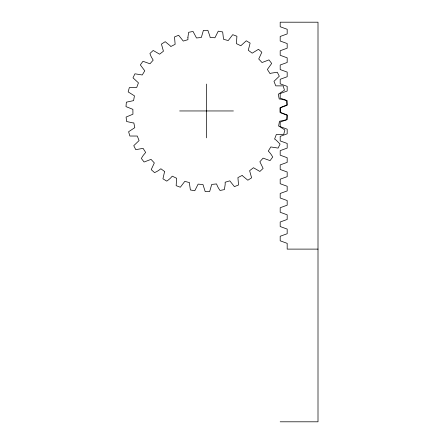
<?xml version="1.0" encoding="UTF-8"?>
<svg xmlns="http://www.w3.org/2000/svg" width="444" height="444" viewBox="0 0 444 444"><rect width="100%" height="100%" fill="white"/><g stroke="black" fill="none" stroke-linecap="round" stroke-linejoin="round"><path stroke-width="0.67" d="M179.648 110.956L233.411 110.956M318.004 249.112L287.179 249.112L287.179 243.356L280.186 240.809L280.186 236.269L287.179 233.727L287.179 229.082L280.186 226.54L280.186 222L287.179 219.458L287.179 214.813L280.186 212.271L280.186 207.731L287.179 205.184L287.179 200.544L280.186 197.996L280.186 193.456L287.179 190.914L287.179 186.269L280.186 183.727L280.186 179.187L287.179 176.64L287.179 172L280.186 169.453L280.186 164.913L287.179 162.371L287.179 157.725L280.186 155.184L280.186 150.644L287.179 148.096L287.179 143.456L280.186 140.909L280.186 136.369L287.179 133.827L287.179 129.182L280.186 126.64L280.186 122.1L287.179 119.558L287.179 114.913L280.186 112.365L280.186 107.831L287.179 105.284L287.179 100.638L280.186 98.096L280.186 93.556L287.179 91.014L287.179 86.369L280.186 83.822L280.186 79.287L287.179 76.74L287.179 72.095L280.186 69.553L280.186 65.013L287.179 62.471L287.179 57.825L280.186 55.284L280.186 50.744L287.179 48.196L287.179 43.556L280.186 41.009L280.186 36.469L287.179 33.927L287.179 29.282L280.186 26.74L280.186 22.2L318.004 22.2L318.004 421.8L280.186 421.8M206.527 84.071L206.527 137.834M187.912 37.279L187.929 39.683L183.267 41.064L178.649 35.276L174.498 36.935L175.147 44.311L170.818 46.531A13.808 13.808 0 0 0 170.035 45.632L165.212 41.686L161.444 44.084L163.436 51.215L159.59 54.19L153.191 50.455L149.922 53.502A30.969 30.969 0 0 0 151.349 57.021L153.191 60.151L149.961 63.781L142.985 61.289L140.332 64.885L144.766 70.812L142.252 74.975L134.937 73.809L132.989 77.833L138.445 82.845L136.735 87.401L129.337 87.596L128.161 91.908L134.438 95.832L133.594 100.627L126.357 102.181L125.996 106.632L132.889 109.341L132.939 114.202L126.107 117.061L126.573 121.501L132.651 122.838A15.09 15.09 0 0 0 133.844 122.899L134.793 127.667L128.599 131.735L129.87 136.019L137.279 136.047L139.083 140.565L133.744 145.699L135.781 149.678L143.068 148.346L145.671 152.453L143.351 155.239A30.581 30.581 0 0 0 141.37 158.48L144.1 162.016L151.021 159.374L154.334 162.931L151.21 169.647L154.545 172.616L155.711 172.072A27.889 27.889 0 0 0 158.958 170.213L160.861 168.748L164.774 171.634A13.342 13.342 0 0 0 164.324 172.738L162.937 178.81L166.761 181.119L167.804 180.369A27.522 27.522 0 0 0 170.657 177.944L172.255 176.157L176.634 178.277L176.151 185.664L180.331 187.229L184.821 181.341L189.516 182.623A14.913 14.913 0 0 0 189.488 183.81L190.393 189.971L194.794 190.748L198.124 184.132L202.969 184.526L205.189 191.592L209.657 191.547L211.716 184.432L216.55 183.927L217.449 186.158A27.65 27.65 0 0 0 219.303 189.405L220.03 190.465L224.414 189.599L225.147 184.626A18.076 18.076 0 0 0 225.147 182.523L225.125 182.229L229.792 180.841L234.41 186.63L238.556 184.976L237.906 177.594L242.235 175.38A13.808 13.808 0 0 0 243.023 176.274L247.841 180.22L251.609 177.828L249.617 170.696L253.469 167.721L259.862 171.451L263.131 168.404L259.862 161.76L263.098 158.131L270.074 160.623L272.727 157.026L271.389 154.851A24.159 24.159 0 0 0 269.125 151.942L268.287 151.093L270.807 146.931L278.116 148.096L280.064 144.072L276.54 140.493A18.981 18.981 0 0 0 274.864 139.222L274.614 139.061L276.318 134.51L283.722 134.31L284.898 130.003L279.709 126.557A16.439 16.439 0 0 0 278.616 126.074L279.459 121.284L286.702 119.73L287.063 115.273L280.17 112.571L280.114 107.709L286.946 104.845L286.485 100.405L280.403 99.073A14.974 14.974 0 0 0 279.215 99.012L278.266 94.239L284.454 90.176L283.189 85.892L275.779 85.859L273.97 81.341L279.309 76.207L277.272 72.233L271.118 73.188A15.285 15.285 0 0 0 269.991 73.56L267.382 69.453L271.689 63.431L268.953 59.89L262.038 62.537L258.724 58.98L261.843 52.264L258.508 49.29L252.198 53.163L248.285 50.272L250.122 43.101L246.292 40.787L240.798 45.754L236.424 43.634L236.907 36.242L232.723 34.676L228.238 40.565L223.543 39.288L222.666 31.935L218.265 31.158L214.929 37.779L210.084 37.379A13.758 13.758 0 0 0 209.89 36.203L207.87 30.314L203.402 30.364L201.343 37.479L196.503 37.979L193.029 31.441L188.644 32.312L187.912 37.279"/></g></svg>
